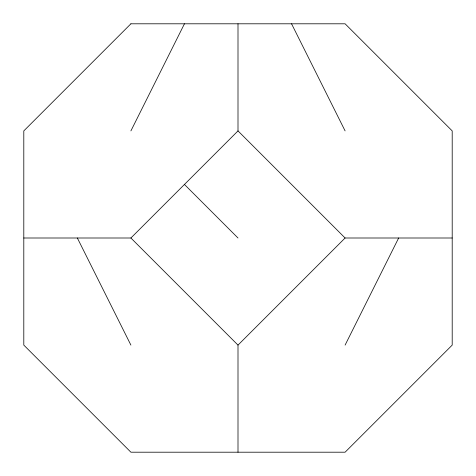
<?xml version="1.0" encoding="UTF-8"?>
<svg xmlns="http://www.w3.org/2000/svg" width="476" height="476" viewBox="0 0 476 476"><rect width="100%" height="100%" fill="white"/><g stroke="black" fill="none" stroke-linecap="round" stroke-linejoin="round"><path stroke-width="0.71" d="M130.9 130.9L184.45 23.8M345.1 345.1L398.65 238M23.8 238L130.9 238L238 130.9L238 23.8M238 452.2L238 345.1L345.1 238L452.2 238M238 130.9L345.1 238M184.45 184.45L238 238M130.9 238L238 345.1M291.55 23.8L345.1 130.9M77.35 238L130.9 345.1M130.9 23.8L23.8 130.9L23.8 345.1L130.9 452.2L345.1 452.2L452.2 345.1L452.2 130.9L345.1 23.8L130.9 23.8"/></g></svg>
